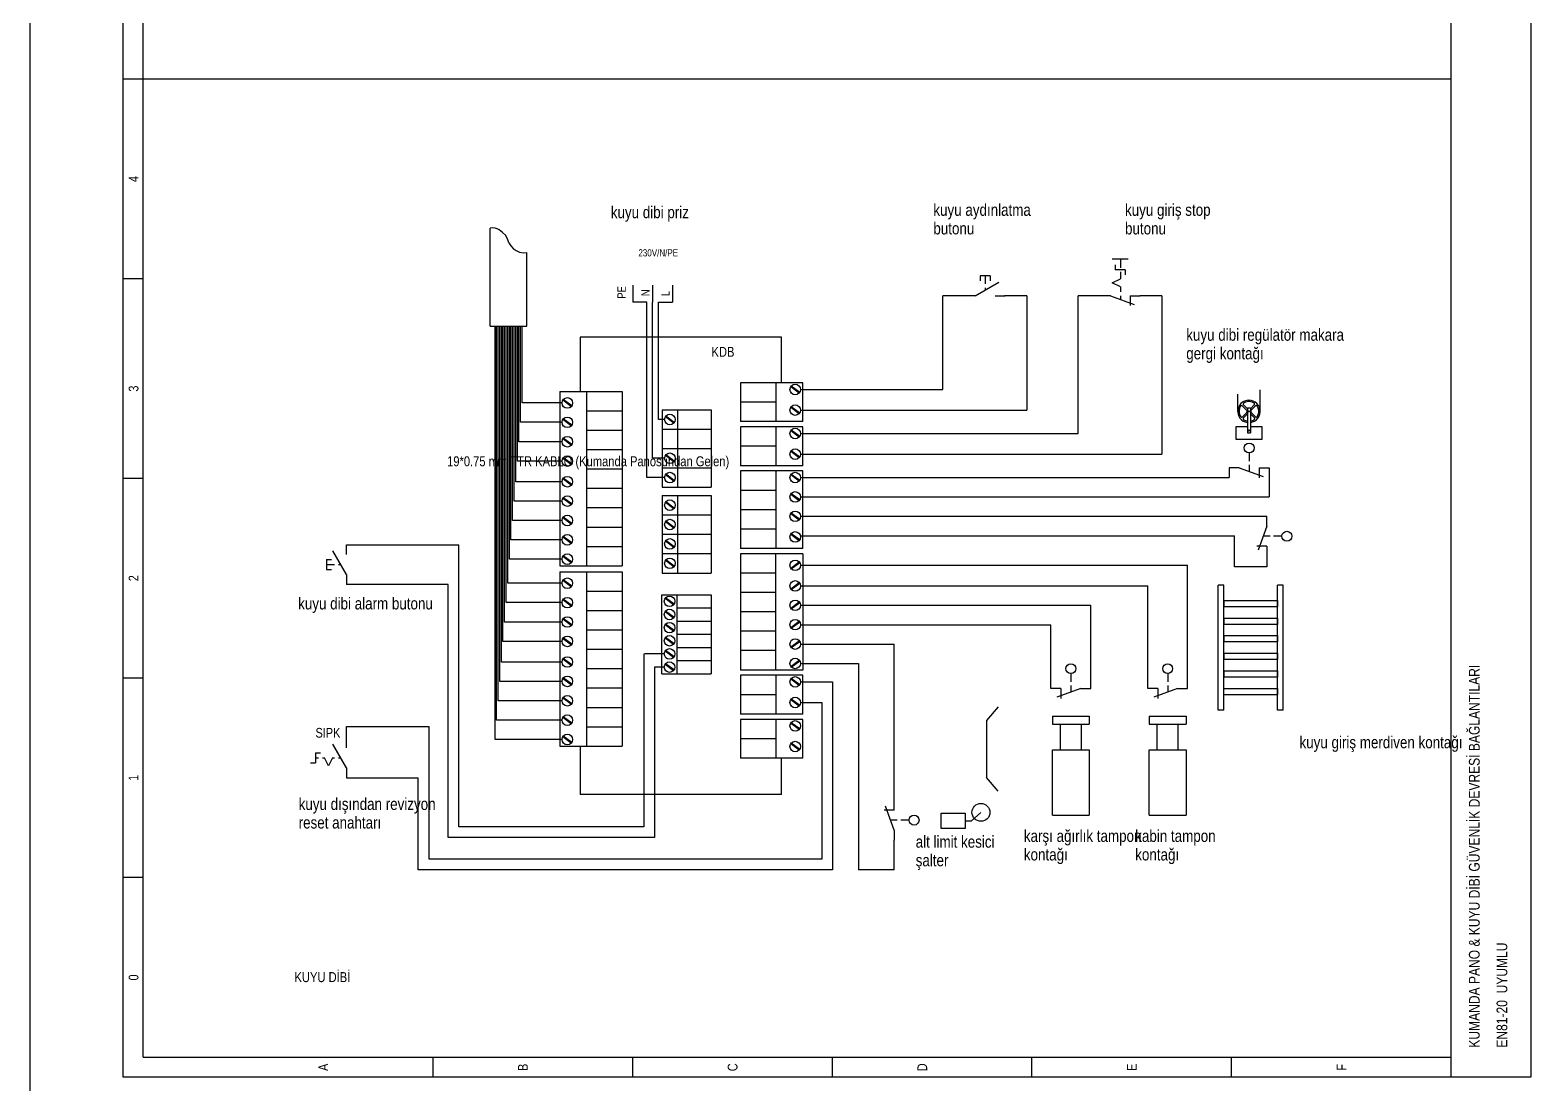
# Model space of a CAD drawing. Header units: centimetres. Extents: x 0 to 12847, y -30 to 2970.
# Drawn here: x 10732 to 11443, y 1971 to 2471 of the extents above; entities that cross this region are included whole.
import ezdxf
from ezdxf.enums import TextEntityAlignment as Align

# ---------------------------------------------------------------- set-up
doc = ezdxf.new("R2010")
doc.units = ezdxf.units.CM
for name, color, linetype in [('SCOTT-CERCEVE', 7, 'CONTINUOUS'), ('SCOTT-ELEKTRIK', 3, 'CONTINUOUS'), ('SCOTT-ELEKTRIK-YAZI', 4, 'CONTINUOUS')]:
    doc.layers.add(name, color=color, linetype=linetype)
doc.styles.get("Standard").update_dxf_attribs({"font": 'arial.ttf', "width": 0.8})

msp = doc.modelspace()

# ---------------------------------------------------------------- linework, layer by layer
at = {"layer": 'SCOTT-CERCEVE'}
msp.add_line((10731.6, 0), (10731.6, 2970), dxfattribs=at)
at = {"layer": 'SCOTT-ELEKTRIK'}
for p, q in [((10775.78, 1974.44), (10775.78, 2920.2)), ((10785.23, 1983.9), (10785.23, 2920.2)), ((11404.7, 1974.44), (11404.7, 2920.2)), ((11442.53, 2920.2), (11442.53, 1974.44)), ((10785.23, 2447.32), (10775.78, 2447.32)), ((11404.7, 2447.32), (10785.23, 2447.32)), ((10949.62, 2330.37), (10949.62, 2376.8)), ((10966.91, 2330.37), (10966.91, 2365.14)), ((11244.16, 2362.18), (11251.73, 2362.18)), ((11248.03, 2362.16), (11248.03, 2358)), ((11181.61, 2354.22), (11181.61, 2351.86)), ((11186.34, 2354.22), (11181.61, 2354.22)), ((11183.97, 2354.22), (11183.97, 2350.44)), ((11186.34, 2354.22), (11186.34, 2351.86)), ((11245.66, 2359.42), (11245.66, 2357.06)), ((11250.39, 2357.06), (11245.66, 2357.06)), ((11248.03, 2356.11), (11248.03, 2352.8)), ((11250.39, 2357.06), (11250.39, 2354.69)), ((10785.23, 2352.75), (10775.78, 2352.75)), ((11017.05, 2349.68), (11017.05, 2341.64)), ((11026.51, 2349.68), (11026.51, 2341.64)), ((11035.97, 2349.68), (11035.97, 2341.64)), ((11179.24, 2344.76), (11190.43, 2351.22)), ((11183.97, 2348.55), (11183.97, 2347.49)), ((11244.24, 2350.91), (11248.03, 2352.8)), ((11248.03, 2349.02), (11244.24, 2350.91)), ((11248.03, 2349.02), (11248.03, 2346.65)), ((11023.76, 2341.64), (11017.05, 2341.64)), ((11023.76, 2258.55), (11023.76, 2341.64)), ((11026.51, 2267.73), (11026.51, 2341.64)), ((11029.26, 2286.1), (11029.26, 2341.64)), ((11029.26, 2341.64), (11035.97, 2341.64)), ((11164.01, 2300.31), (11164.01, 2344.76)), ((11174.51, 2344.76), (11164.01, 2344.76)), ((11179.24, 2344.76), (11174.51, 2344.76)), ((11188.7, 2344.76), (11193.43, 2344.76)), ((11203.69, 2344.76), (11193.19, 2344.76)), ((11203.69, 2344.76), (11203.69, 2290.54)), ((11228.07, 2279.45), (11228.07, 2344.76)), ((11238.57, 2344.76), (11228.07, 2344.76)), ((11243.3, 2344.76), (11238.57, 2344.76)), ((11243.3, 2344.76), (11254.65, 2340.63)), ((11248.03, 2344.76), (11248.03, 2343.06)), ((11252.75, 2344.76), (11257.48, 2344.76)), ((11252.75, 2344.76), (11252.75, 2340.03)), ((11267.75, 2344.76), (11257.24, 2344.76)), ((11267.75, 2344.76), (11267.75, 2269.68)), ((10949.62, 2330.37), (10966.91, 2330.37)), ((10951.84, 2134.47), (10951.84, 2330.37)), ((10952.6, 2143.65), (10952.6, 2330.37)), ((10953.35, 2152.83), (10953.35, 2330.37)), ((10954.11, 2162.01), (10954.11, 2330.37)), ((10954.86, 2171.19), (10954.86, 2330.37)), ((10955.62, 2180.96), (10955.62, 2330.37)), ((10956.38, 2190.14), (10956.38, 2330.37)), ((10957.13, 2199.32), (10957.13, 2330.37)), ((10957.89, 2208.5), (10957.89, 2330.37)), ((10958.65, 2219.9), (10958.65, 2330.37)), ((10959.4, 2229.08), (10959.4, 2330.37)), ((10960.16, 2238.26), (10960.16, 2330.37)), ((10960.92, 2247.44), (10960.92, 2330.37)), ((10961.67, 2256.62), (10961.67, 2330.37)), ((10962.43, 2266.39), (10962.43, 2330.37)), ((10963.19, 2275.57), (10963.19, 2330.37)), ((10963.94, 2284.75), (10963.94, 2330.37)), ((10964.7, 2293.93), (10964.7, 2330.37)), ((11087.55, 2325.07), (10992.23, 2325.07)), ((10992.23, 2325.07), (10992.23, 2299.41)), ((11087.55, 2303.43), (11087.55, 2325.07)), ((11097.65, 2303.43), (11068.13, 2303.43)), ((11097.65, 2303.43), (11068.13, 2303.43)), ((11068.13, 2303.43), (11068.13, 2285.07)), ((11084.85, 2303.43), (11084.85, 2285.07)), ((11097.65, 2285.07), (11097.65, 2303.43)), ((10982.49, 2299.41), (10982.49, 2216.78)), ((10982.49, 2299.41), (11012.01, 2299.41)), ((10995.28, 2216.78), (10995.28, 2299.41)), ((11012.01, 2299.41), (11012.01, 2216.78)), ((11091.93, 2301.69), (11095.96, 2298.7)), ((11091.93, 2301.69), (11095.96, 2298.7)), ((11092.18, 2302), (11096.19, 2299.03)), ((11092.18, 2302), (11096.19, 2299.03)), ((11096.55, 2300.31), (11164.01, 2300.31)), ((11303.64, 2289.93), (11303.64, 2298.09)), ((11314.23, 2289.93), (11314.23, 2300.08)), ((10983.59, 2293.93), (10964.7, 2293.93)), ((10987.96, 2292.24), (10983.94, 2295.22)), ((10987.96, 2292.24), (10983.94, 2295.22)), ((10988.2, 2292.56), (10984.17, 2295.54)), ((10988.2, 2292.56), (10984.17, 2295.54)), ((10995.28, 2290.23), (11012.01, 2290.23)), ((10995.28, 2290.23), (11012.01, 2290.23)), ((11031.07, 2290.69), (11031.07, 2281.5)), ((11031.07, 2290.69), (11054.15, 2290.69)), ((11038.29, 2290.69), (11038.29, 2281.5)), ((11054.15, 2290.69), (11054.15, 2281.5)), ((11084.85, 2294.25), (11068.13, 2294.25)), ((11091.93, 2291.92), (11095.96, 2288.93)), ((11091.93, 2291.92), (11095.96, 2288.93)), ((11092.18, 2292.23), (11096.19, 2289.26)), ((11092.18, 2292.23), (11096.19, 2289.26)), ((11096.55, 2290.54), (11203.69, 2290.54)), ((11307.94, 2290.41), (11305.85, 2292.47)), ((11307.95, 2289.43), (11305.89, 2287.33)), ((11308.24, 2291.11), (11306.34, 2292.98)), ((11308.24, 2291.64), (11308.24, 2279.71)), ((11308.24, 2291.64), (11309.63, 2291.64)), ((11309.63, 2291.14), (11311.48, 2293.02)), ((11309.63, 2291.64), (11309.63, 2279.71)), ((11309.92, 2290.42), (11311.99, 2292.52)), ((11309.93, 2289.45), (11312.03, 2287.38)), ((10983.59, 2284.75), (10963.94, 2284.75)), ((10987.96, 2283.06), (10983.94, 2286.04)), ((10987.96, 2283.06), (10983.94, 2286.04)), ((10988.2, 2283.38), (10984.17, 2286.36)), ((10988.2, 2283.38), (10984.17, 2286.36)), ((11032.17, 2286.1), (11029.26, 2286.1)), ((11036.54, 2284.41), (11032.52, 2287.38)), ((11036.54, 2284.41), (11032.52, 2287.38)), ((11036.78, 2284.72), (11032.75, 2287.71)), ((11036.78, 2284.72), (11032.75, 2287.71)), ((11097.65, 2285.07), (11068.13, 2285.07)), ((11097.65, 2282.57), (11068.13, 2282.57)), ((11097.65, 2282.57), (11068.13, 2282.57)), ((11068.13, 2282.57), (11068.13, 2264.21)), ((11084.85, 2282.57), (11084.85, 2264.21)), ((11097.65, 2264.21), (11097.65, 2282.57)), ((11302.83, 2282.81), (11308.24, 2282.81)), ((11302.83, 2276.69), (11302.83, 2282.81)), ((11308.24, 2288.72), (11306.39, 2286.84)), ((11309.63, 2288.75), (11311.53, 2286.88)), ((11309.63, 2282.81), (11315.04, 2282.81)), ((11315.04, 2282.81), (11315.04, 2276.69)), ((10983.59, 2275.57), (10963.19, 2275.57)), ((10987.96, 2273.88), (10983.94, 2276.86)), ((10987.96, 2273.88), (10983.94, 2276.86)), ((10988.2, 2274.2), (10984.17, 2277.18)), ((10988.2, 2274.2), (10984.17, 2277.18)), ((10995.28, 2281.05), (11012.01, 2281.05)), ((10995.28, 2281.05), (11012.01, 2281.05)), ((11031.07, 2281.5), (11031.07, 2272.32)), ((11031.07, 2281.5), (11054.15, 2281.5)), ((11031.07, 2281.5), (11054.15, 2281.5)), ((11031.07, 2281.5), (11054.15, 2281.5)), ((11038.29, 2281.5), (11038.29, 2272.32)), ((11054.15, 2281.5), (11054.15, 2272.32)), ((11091.93, 2280.83), (11095.96, 2277.84)), ((11091.93, 2280.83), (11095.96, 2277.84)), ((11092.18, 2281.14), (11096.19, 2278.16)), ((11092.18, 2281.14), (11096.19, 2278.16)), ((11096.55, 2279.45), (11228.07, 2279.45)), ((11315.04, 2276.69), (11302.83, 2276.69)), ((11308.24, 2279.71), (11309.63, 2279.71)), ((10988.2, 2265.01), (10984.17, 2268)), ((10988.2, 2265.01), (10984.17, 2268)), ((10995.28, 2271.86), (11012.01, 2271.86)), ((10995.28, 2271.86), (11012.01, 2271.86)), ((11031.07, 2272.32), (11031.07, 2263.14)), ((11031.07, 2272.32), (11054.15, 2272.32)), ((11031.07, 2272.32), (11054.15, 2272.32)), ((11031.07, 2272.32), (11054.15, 2272.32)), ((11036.54, 2266.05), (11032.52, 2269.02)), ((11036.54, 2266.05), (11032.52, 2269.02)), ((11036.78, 2266.36), (11032.75, 2269.34)), ((11036.78, 2266.36), (11032.75, 2269.34)), ((11038.29, 2272.32), (11038.29, 2263.14)), ((11054.15, 2272.32), (11054.15, 2263.14)), ((11084.85, 2273.39), (11068.13, 2273.39)), ((11091.93, 2271.06), (11095.96, 2268.07)), ((11091.93, 2271.06), (11095.96, 2268.07)), ((11092.18, 2271.37), (11096.19, 2268.39)), ((11092.18, 2271.37), (11096.19, 2268.39)), ((11096.55, 2269.68), (11267.75, 2269.68)), ((11309.06, 2270.23), (11309.06, 2266.34)), ((10983.59, 2266.39), (10962.43, 2266.39)), ((10987.96, 2264.7), (10983.94, 2267.68)), ((10987.96, 2264.7), (10983.94, 2267.68)), ((10995.28, 2262.68), (11012.01, 2262.68)), ((11032.17, 2267.73), (11026.51, 2267.73)), ((11031.07, 2263.14), (11031.07, 2253.96)), ((11031.07, 2263.14), (11054.15, 2263.14)), ((11031.07, 2263.14), (11054.15, 2263.14)), ((11031.07, 2263.14), (11054.15, 2263.14)), ((11038.29, 2263.14), (11038.29, 2253.96)), ((11054.15, 2263.14), (11054.15, 2253.96)), ((11097.65, 2264.21), (11068.13, 2264.21)), ((11084.85, 2261.7), (11068.13, 2261.7)), ((11097.65, 2261.7), (11068.13, 2261.7)), ((11068.13, 2261.7), (11068.13, 2224.98)), ((11084.85, 2261.7), (11084.85, 2224.98)), ((11097.65, 2224.98), (11097.65, 2261.7)), ((11304.34, 2263.14), (11299.61, 2263.14)), ((11299.61, 2263.14), (11299.61, 2258.58)), ((11304.34, 2263.14), (11315.68, 2259.01)), ((11309.06, 2264.65), (11309.06, 2261.41)), ((11313.79, 2263.14), (11318.52, 2263.14)), ((11313.79, 2263.14), (11313.79, 2258.41)), ((11318.52, 2263.14), (11318.52, 2249.4)), ((10785.23, 2258.17), (10775.78, 2258.17)), ((10983.59, 2256.62), (10961.67, 2256.62)), ((10987.96, 2254.93), (10983.94, 2257.91)), ((10987.96, 2254.93), (10983.94, 2257.91)), ((10988.2, 2255.24), (10984.17, 2258.23)), ((10988.2, 2255.24), (10984.17, 2258.23)), ((11028.21, 2258.55), (11023.76, 2258.55)), ((11032.17, 2258.55), (11028.21, 2258.55)), ((11031.07, 2253.96), (11054.15, 2253.96)), ((11031.07, 2253.96), (11054.15, 2253.96)), ((11036.54, 2256.86), (11032.52, 2259.84)), ((11036.54, 2256.86), (11032.52, 2259.84)), ((11036.78, 2257.18), (11032.75, 2260.16)), ((11036.78, 2257.18), (11032.75, 2260.16)), ((11091.93, 2259.96), (11095.96, 2256.97)), ((11091.93, 2259.96), (11095.96, 2256.97)), ((11092.18, 2260.27), (11096.19, 2257.3)), ((11092.18, 2260.27), (11096.19, 2257.3)), ((11096.55, 2258.58), (11299.61, 2258.58)), ((10983.59, 2247.44), (10960.92, 2247.44)), ((10987.96, 2245.75), (10983.94, 2248.73)), ((10987.96, 2245.75), (10983.94, 2248.73)), ((10988.2, 2246.06), (10984.17, 2249.05)), ((10988.2, 2246.06), (10984.17, 2249.05)), ((10995.28, 2253.5), (11012.01, 2253.5)), ((10995.28, 2253.5), (11012.01, 2253.5)), ((11031.07, 2250.08), (11031.07, 2240.9)), ((11031.07, 2250.08), (11054.15, 2250.08)), ((11036.54, 2243.8), (11032.52, 2246.78)), ((11036.54, 2243.8), (11032.52, 2246.78)), ((11036.78, 2244.12), (11032.75, 2247.1)), ((11036.78, 2244.12), (11032.75, 2247.1)), ((11038.29, 2250.08), (11038.29, 2240.9)), ((11054.15, 2250.08), (11054.15, 2240.9)), ((11084.85, 2252.52), (11068.13, 2252.52)), ((11084.85, 2252.52), (11068.13, 2252.52)), ((11091.93, 2250.78), (11095.96, 2247.79)), ((11091.93, 2250.78), (11095.96, 2247.79)), ((11092.18, 2251.09), (11096.19, 2248.12)), ((11092.18, 2251.09), (11096.19, 2248.12)), ((11096.55, 2249.4), (11318.52, 2249.4)), ((10987.96, 2236.57), (10983.94, 2239.55)), ((10987.96, 2236.57), (10983.94, 2239.55)), ((10988.2, 2236.88), (10984.17, 2239.87)), ((10988.2, 2236.88), (10984.17, 2239.87)), ((10995.28, 2244.32), (11012.01, 2244.32)), ((10995.28, 2244.32), (11012.01, 2244.32)), ((11031.07, 2240.9), (11031.07, 2231.72)), ((11031.07, 2240.9), (11054.15, 2240.9)), ((11031.07, 2240.9), (11054.15, 2240.9)), ((11031.07, 2240.9), (11054.15, 2240.9)), ((11038.29, 2240.9), (11038.29, 2231.72)), ((11054.15, 2240.9), (11054.15, 2231.72)), ((11084.85, 2243.34), (11068.13, 2243.34)), ((11084.85, 2243.34), (11068.13, 2243.34)), ((11091.93, 2241.6), (11095.96, 2238.61)), ((11091.93, 2241.6), (11095.96, 2238.61)), ((11092.18, 2241.91), (11096.19, 2238.94)), ((11092.18, 2241.91), (11096.19, 2238.94)), ((11096.55, 2240.22), (11317.45, 2240.22)), ((11317.45, 2235.49), (11317.45, 2240.22)), ((10983.59, 2238.26), (10960.16, 2238.26)), ((10995.28, 2235.14), (11012.01, 2235.14)), ((10995.28, 2235.14), (11012.01, 2235.14)), ((11036.54, 2234.62), (11032.52, 2237.6)), ((11036.54, 2234.62), (11032.52, 2237.6)), ((11036.78, 2234.94), (11032.75, 2237.92)), ((11036.78, 2234.94), (11032.75, 2237.92)), ((11084.85, 2234.16), (11068.13, 2234.16)), ((11317.45, 2235.49), (11313.32, 2224.15)), ((10881.46, 2226.78), (10934.67, 2226.78)), ((10881.46, 2222.06), (10881.46, 2226.78)), ((10934.67, 2093.12), (10934.67, 2226.78)), ((10983.59, 2229.08), (10959.4, 2229.08)), ((10987.96, 2227.39), (10983.94, 2230.37)), ((10987.96, 2227.39), (10983.94, 2230.37)), ((10988.2, 2227.7), (10984.17, 2230.69)), ((10988.2, 2227.7), (10984.17, 2230.69)), ((10995.28, 2225.96), (11012.01, 2225.96)), ((10995.28, 2225.96), (11012.01, 2225.96)), ((11031.07, 2231.72), (11031.07, 2222.54)), ((11031.07, 2231.72), (11054.15, 2231.72)), ((11031.07, 2231.72), (11054.15, 2231.72)), ((11031.07, 2231.72), (11054.15, 2231.72)), ((11036.54, 2225.44), (11032.52, 2228.42)), ((11036.54, 2225.44), (11032.52, 2228.42)), ((11036.78, 2225.76), (11032.75, 2228.74)), ((11036.78, 2225.76), (11032.75, 2228.74)), ((11038.29, 2231.72), (11038.29, 2222.54)), ((11054.15, 2231.72), (11054.15, 2222.54)), ((11091.93, 2231.83), (11095.96, 2228.84)), ((11091.93, 2231.83), (11095.96, 2228.84)), ((11092.18, 2232.14), (11096.19, 2229.17)), ((11092.18, 2232.14), (11096.19, 2229.17)), ((11096.55, 2231.04), (11302.07, 2231.04)), ((11302.07, 2216.23), (11302.07, 2231.04)), ((11317.45, 2226.04), (11312.72, 2226.04)), ((11318.97, 2230.77), (11315.73, 2230.77)), ((11317.45, 2226.04), (11317.45, 2221.31)), ((11324.54, 2230.77), (11320.65, 2230.77)), ((10872, 2219.69), (10874.36, 2219.69)), ((10872, 2219.69), (10872, 2214.96)), ((10881.46, 2212.6), (10875, 2223.79)), ((10983.59, 2219.9), (10958.65, 2219.9)), ((10987.96, 2218.21), (10983.94, 2221.19)), ((10987.96, 2218.21), (10983.94, 2221.19)), ((10988.2, 2218.52), (10984.17, 2221.51)), ((10988.2, 2218.52), (10984.17, 2221.51)), ((11031.07, 2222.54), (11031.07, 2213.36)), ((11031.07, 2222.54), (11054.15, 2222.54)), ((11031.07, 2222.54), (11054.15, 2222.54)), ((11031.07, 2222.54), (11054.15, 2222.54)), ((11036.54, 2216.26), (11032.52, 2219.24)), ((11036.54, 2216.26), (11032.52, 2219.24)), ((11036.78, 2216.57), (11032.75, 2219.56)), ((11036.78, 2216.57), (11032.75, 2219.56)), ((11038.29, 2222.54), (11038.29, 2213.36)), ((11054.15, 2222.54), (11054.15, 2213.36)), ((11097.65, 2224.98), (11068.13, 2224.98)), ((11097.65, 2222.48), (11068.13, 2222.48)), ((11068.13, 2222.48), (11068.13, 2167.39)), ((11084.85, 2167.39), (11084.85, 2222.48)), ((11091.93, 2215.63), (11095.96, 2218.61)), ((11091.93, 2215.63), (11095.96, 2218.61)), ((11092.18, 2215.31), (11096.19, 2218.29)), ((11092.18, 2215.31), (11096.19, 2218.29)), ((11097.65, 2222.48), (11097.65, 2167.39)), ((11317.45, 2221.31), (11317.45, 2216.23)), ((10872, 2217.33), (10875.78, 2217.33)), ((10872, 2214.96), (10874.36, 2214.96)), ((10877.67, 2217.33), (10878.73, 2217.33)), ((10881.46, 2212.6), (10881.46, 2207.87)), ((10982.49, 2216.78), (11012.01, 2216.78)), ((10982.49, 2216.78), (11012.01, 2216.78)), ((10982.49, 2213.98), (10982.49, 2131.35)), ((10982.49, 2213.98), (11012.01, 2213.98)), ((10995.28, 2131.35), (10995.28, 2213.98)), ((11012.01, 2213.98), (11012.01, 2131.35)), ((11031.07, 2213.36), (11054.15, 2213.36)), ((11031.07, 2213.36), (11054.15, 2213.36)), ((11084.85, 2213.29), (11068.13, 2213.29)), ((11096.55, 2217), (11279.91, 2217)), ((11279.91, 2158.59), (11279.91, 2217)), ((11317.45, 2216.23), (11302.07, 2216.23)), ((10929.58, 2207.87), (10881.46, 2207.87)), ((10929.58, 2088.02), (10929.58, 2207.87)), ((10983.59, 2208.5), (10957.89, 2208.5)), ((10987.96, 2206.82), (10983.94, 2209.79)), ((10987.96, 2206.82), (10983.94, 2209.79)), ((10988.2, 2207.13), (10984.17, 2210.11)), ((10988.2, 2207.13), (10984.17, 2210.11)), ((10995.28, 2204.8), (11012.01, 2204.8)), ((10995.28, 2204.8), (11012.01, 2204.8)), ((11084.85, 2204.11), (11068.13, 2204.11)), ((11084.85, 2204.11), (11068.13, 2204.11)), ((11091.93, 2205.86), (11095.96, 2208.84)), ((11091.93, 2205.86), (11095.96, 2208.84)), ((11092.18, 2205.54), (11096.19, 2208.52)), ((11092.18, 2205.54), (11096.19, 2208.52)), ((11096.55, 2207.23), (11260.99, 2207.23)), ((11260.99, 2158.59), (11260.99, 2207.23)), ((11294.4, 2148.42), (11294.4, 2207.61)), ((11296.98, 2207.61), (11294.4, 2207.61)), ((11296.98, 2148.42), (11296.98, 2207.61)), ((11322.54, 2148.42), (11322.54, 2207.61)), ((11325.12, 2207.61), (11322.54, 2207.61)), ((11325.12, 2148.42), (11325.12, 2207.61)), ((10983.59, 2199.32), (10957.13, 2199.32)), ((10987.96, 2197.63), (10983.94, 2200.61)), ((10987.96, 2197.63), (10983.94, 2200.61)), ((10988.2, 2197.95), (10984.17, 2200.93)), ((10988.2, 2197.95), (10984.17, 2200.93)), ((11030.91, 2203.07), (11054.15, 2203.07)), ((11030.91, 2196.84), (11030.91, 2203.07)), ((11030.91, 2190.6), (11030.91, 2196.84)), ((11036.39, 2198.26), (11032.37, 2201.24)), ((11036.39, 2198.26), (11032.37, 2201.24)), ((11036.63, 2198.58), (11032.6, 2201.56)), ((11036.63, 2198.58), (11032.6, 2201.56)), ((11038.14, 2196.84), (11038.14, 2203.07)), ((11038.14, 2196.84), (11054.15, 2196.84)), ((11038.14, 2190.6), (11038.14, 2196.84)), ((11038.14, 2196.84), (11054.15, 2196.84)), ((11038.14, 2196.84), (11054.15, 2196.84)), ((11054.15, 2203.07), (11054.15, 2196.84)), ((11054.15, 2196.84), (11054.15, 2190.6)), ((11091.93, 2196.67), (11095.96, 2199.66)), ((11091.93, 2196.67), (11095.96, 2199.66)), ((11092.18, 2196.36), (11096.19, 2199.34)), ((11092.18, 2196.36), (11096.19, 2199.34)), ((11096.55, 2198.05), (11234.08, 2198.05)), ((11234.08, 2158.59), (11234.08, 2198.05)), ((11296.98, 2200.35), (11322.54, 2200.35)), ((11296.98, 2200.35), (11296.98, 2197.34)), ((11322.54, 2197.34), (11296.98, 2197.34)), ((11322.54, 2200.35), (11322.54, 2197.34)), ((10983.59, 2190.14), (10956.38, 2190.14)), ((10987.96, 2188.45), (10983.94, 2191.43)), ((10987.96, 2188.45), (10983.94, 2191.43)), ((10988.2, 2188.77), (10984.17, 2191.75)), ((10988.2, 2188.77), (10984.17, 2191.75)), ((10995.28, 2195.62), (11012.01, 2195.62)), ((10995.28, 2195.62), (11012.01, 2195.62)), ((11030.91, 2184.37), (11030.91, 2190.6)), ((11036.39, 2192.03), (11032.37, 2195.01)), ((11036.39, 2192.03), (11032.37, 2195.01)), ((11036.63, 2192.34), (11032.6, 2195.33)), ((11036.63, 2192.34), (11032.6, 2195.33)), ((11038.14, 2190.6), (11054.15, 2190.6)), ((11038.14, 2184.37), (11038.14, 2190.6)), ((11038.14, 2190.6), (11054.15, 2190.6)), ((11038.14, 2190.6), (11054.15, 2190.6)), ((11054.15, 2190.6), (11054.15, 2184.37)), ((11084.85, 2194.93), (11068.13, 2194.93)), ((11084.85, 2194.93), (11068.13, 2194.93)), ((11091.93, 2187.49), (11095.96, 2190.48)), ((11091.93, 2187.49), (11095.96, 2190.48)), ((11092.18, 2187.18), (11096.19, 2190.16)), ((11092.18, 2187.18), (11096.19, 2190.16)), ((11296.98, 2192.02), (11322.54, 2192.02)), ((11296.98, 2192.02), (11296.98, 2189.01)), ((11322.54, 2192.02), (11322.54, 2189.01)), ((10988.2, 2179.59), (10984.17, 2182.57)), ((10988.2, 2179.59), (10984.17, 2182.57)), ((10995.28, 2186.44), (11012.01, 2186.44)), ((10995.28, 2186.44), (11012.01, 2186.44)), ((11030.91, 2178.13), (11030.91, 2184.37)), ((11036.39, 2185.8), (11032.37, 2188.77)), ((11036.39, 2185.8), (11032.37, 2188.77)), ((11036.63, 2186.11), (11032.6, 2189.09)), ((11036.63, 2186.11), (11032.6, 2189.09)), ((11036.63, 2179.87), (11032.6, 2182.86)), ((11036.63, 2179.87), (11032.6, 2182.86)), ((11038.14, 2184.37), (11054.15, 2184.37)), ((11038.14, 2178.13), (11038.14, 2184.37)), ((11038.14, 2184.37), (11054.15, 2184.37)), ((11038.14, 2184.37), (11054.15, 2184.37)), ((11054.15, 2184.37), (11054.15, 2178.13)), ((11084.85, 2185.75), (11068.13, 2185.75)), ((11084.85, 2185.75), (11068.13, 2185.75)), ((11096.55, 2188.87), (11215.16, 2188.87)), ((11215.16, 2158.59), (11215.16, 2188.87)), ((11322.54, 2189.01), (11296.98, 2189.01)), ((11296.98, 2183.69), (11322.54, 2183.69)), ((11296.98, 2183.69), (11296.98, 2180.68)), ((11322.54, 2183.69), (11322.54, 2180.68)), ((10983.59, 2180.96), (10955.62, 2180.96)), ((10987.96, 2179.27), (10983.94, 2182.25)), ((10987.96, 2179.27), (10983.94, 2182.25)), ((10995.28, 2177.25), (11012.01, 2177.25)), ((11030.91, 2171.9), (11030.91, 2178.13)), ((11036.39, 2179.56), (11032.37, 2182.54)), ((11036.39, 2179.56), (11032.37, 2182.54)), ((11036.39, 2173.33), (11032.37, 2176.3)), ((11036.39, 2173.33), (11032.37, 2176.3)), ((11036.63, 2173.64), (11032.6, 2176.63)), ((11036.63, 2173.64), (11032.6, 2176.63)), ((11038.14, 2178.13), (11054.15, 2178.13)), ((11038.14, 2171.9), (11038.14, 2178.13)), ((11038.14, 2178.13), (11054.15, 2178.13)), ((11038.14, 2178.13), (11054.15, 2178.13)), ((11054.15, 2178.13), (11054.15, 2171.9)), ((11084.85, 2176.57), (11068.13, 2176.57)), ((11084.85, 2176.57), (11068.13, 2176.57)), ((11091.93, 2178.31), (11095.96, 2181.3)), ((11091.93, 2178.31), (11095.96, 2181.3)), ((11092.18, 2178), (11096.19, 2180.98)), ((11092.18, 2178), (11096.19, 2180.98)), ((11096.55, 2179.69), (11140.87, 2179.69)), ((11140.87, 2105.74), (11140.87, 2179.69)), ((11322.54, 2180.68), (11296.98, 2180.68)), ((10983.59, 2171.19), (10954.86, 2171.19)), ((10987.96, 2169.5), (10983.94, 2172.48)), ((10987.96, 2169.5), (10983.94, 2172.48)), ((10988.2, 2169.82), (10984.17, 2172.8)), ((10988.2, 2169.82), (10984.17, 2172.8)), ((11022.35, 2175.02), (11022.35, 2093.12)), ((11032.01, 2175.02), (11022.66, 2175.02)), ((11032.01, 2168.78), (11027.45, 2168.78)), ((11027.45, 2168.78), (11027.45, 2088.02)), ((11030.91, 2165.66), (11030.91, 2171.9)), ((11036.39, 2167.09), (11032.37, 2170.07)), ((11036.39, 2167.09), (11032.37, 2170.07)), ((11036.63, 2167.41), (11032.6, 2170.39)), ((11036.63, 2167.41), (11032.6, 2170.39)), ((11038.14, 2171.9), (11054.15, 2171.9)), ((11038.14, 2165.66), (11038.14, 2171.9)), ((11038.14, 2171.9), (11054.15, 2171.9)), ((11038.14, 2171.9), (11054.15, 2171.9)), ((11054.15, 2171.9), (11054.15, 2165.66)), ((11091.93, 2169.13), (11095.96, 2172.12)), ((11091.93, 2169.13), (11095.96, 2172.12)), ((11092.18, 2168.82), (11096.19, 2171.8)), ((11092.18, 2168.82), (11096.19, 2171.8)), ((11096.55, 2170.51), (11124.05, 2170.51)), ((11124.05, 2170.51), (11124.05, 2072.65)), ((11296.98, 2175.36), (11322.54, 2175.36)), ((11296.98, 2175.36), (11296.98, 2172.34)), ((11322.54, 2172.34), (11296.98, 2172.34)), ((11322.54, 2175.36), (11322.54, 2172.34)), ((10785.23, 2163.6), (10775.78, 2163.6)), ((10983.59, 2162.01), (10954.11, 2162.01)), ((10987.96, 2160.32), (10983.94, 2163.3)), ((10987.96, 2160.32), (10983.94, 2163.3)), ((10988.2, 2160.63), (10984.17, 2163.62)), ((10988.2, 2160.63), (10984.17, 2163.62)), ((10995.28, 2168.07), (11012.01, 2168.07)), ((10995.28, 2168.07), (11012.01, 2168.07)), ((11030.91, 2165.66), (11054.15, 2165.66)), ((11030.91, 2165.66), (11054.15, 2165.66)), ((11097.65, 2167.39), (11068.13, 2167.39)), ((11097.65, 2167.39), (11068.13, 2167.39)), ((11097.65, 2164.89), (11068.13, 2164.89)), ((11097.65, 2164.89), (11068.13, 2164.89)), ((11068.13, 2164.89), (11068.13, 2146.53)), ((11084.85, 2164.89), (11084.85, 2146.53)), ((11091.93, 2163.15), (11095.96, 2160.16)), ((11091.93, 2163.15), (11095.96, 2160.16)), ((11092.18, 2163.46), (11096.19, 2160.48)), ((11092.18, 2163.46), (11096.19, 2160.48)), ((11096.55, 2161.77), (11111.66, 2161.77)), ((11097.65, 2146.53), (11097.65, 2164.89)), ((11111.66, 2161.77), (11111.66, 2072.65)), ((11224.62, 2165.68), (11224.62, 2161.79)), ((11270.45, 2165.68), (11270.45, 2161.79)), ((11296.98, 2167.03), (11322.54, 2167.03)), ((11296.98, 2167.03), (11296.98, 2164.01)), ((11322.54, 2164.01), (11296.98, 2164.01)), ((11322.54, 2167.03), (11322.54, 2164.01)), ((10988.2, 2151.45), (10984.17, 2154.44)), ((10988.2, 2151.45), (10984.17, 2154.44)), ((10995.28, 2158.89), (11012.01, 2158.89)), ((10995.28, 2158.89), (11012.01, 2158.89)), ((11084.85, 2155.71), (11068.13, 2155.71)), ((11219.89, 2158.59), (11215.16, 2158.59)), ((11229.35, 2158.59), (11218, 2154.46)), ((11219.89, 2158.59), (11219.89, 2153.86)), ((11224.62, 2160.1), (11224.62, 2156.87)), ((11229.35, 2158.59), (11234.08, 2158.59)), ((11265.72, 2158.59), (11260.99, 2158.59)), ((11275.18, 2158.59), (11263.83, 2154.46)), ((11265.72, 2158.59), (11265.72, 2153.86)), ((11270.45, 2160.1), (11270.45, 2156.87)), ((11275.18, 2158.59), (11279.91, 2158.59)), ((11296.98, 2158.7), (11322.54, 2158.7)), ((11322.54, 2155.68), (11296.98, 2155.68)), ((11322.54, 2158.7), (11322.54, 2155.68)), ((10983.59, 2152.83), (10953.35, 2152.83)), ((10987.96, 2151.14), (10983.94, 2154.12)), ((10987.96, 2151.14), (10983.94, 2154.12)), ((10995.28, 2149.71), (11012.01, 2149.71)), ((10995.28, 2149.71), (11012.01, 2149.71)), ((11091.93, 2153.38), (11095.96, 2150.39)), ((11091.93, 2153.38), (11095.96, 2150.39)), ((11092.18, 2153.69), (11096.19, 2150.71)), ((11092.18, 2153.69), (11096.19, 2150.71)), ((11096.55, 2152), (11106.57, 2152)), ((11106.57, 2152), (11106.57, 2077.75)), ((11190.23, 2150.03), (11184.6, 2143.52)), ((11296.98, 2148.42), (11294.4, 2148.42)), ((11325.12, 2148.42), (11322.54, 2148.42)), ((10881.46, 2140.64), (10920.59, 2140.64)), ((10881.46, 2135.23), (10881.46, 2140.64)), ((10920.59, 2077.75), (10920.59, 2140.64)), ((10983.59, 2143.65), (10952.6, 2143.65)), ((10987.96, 2141.96), (10983.94, 2144.94)), ((10987.96, 2141.96), (10983.94, 2144.94)), ((10988.2, 2142.27), (10984.17, 2145.26)), ((10988.2, 2142.27), (10984.17, 2145.26)), ((10995.28, 2140.53), (11012.01, 2140.53)), ((10995.28, 2140.53), (11012.01, 2140.53)), ((11097.65, 2146.53), (11068.13, 2146.53)), ((11097.65, 2144.02), (11068.13, 2144.02)), ((11097.65, 2144.02), (11068.13, 2144.02)), ((11068.13, 2144.02), (11068.13, 2125.66)), ((11084.85, 2144.02), (11084.85, 2125.66)), ((11091.93, 2142.28), (11095.96, 2139.3)), ((11091.93, 2142.28), (11095.96, 2139.3)), ((11092.18, 2142.59), (11096.19, 2139.62)), ((11092.18, 2142.59), (11096.19, 2139.62)), ((11097.65, 2125.66), (11097.65, 2144.02)), ((11184.6, 2143.52), (11184.6, 2116.52)), ((11215.91, 2145.57), (11233.33, 2145.57)), ((11215.91, 2145.57), (11215.91, 2141.76)), ((11215.91, 2141.76), (11233.33, 2141.76)), ((11219.67, 2129.65), (11219.67, 2141.76)), ((11229.57, 2129.65), (11229.57, 2141.76)), ((11233.33, 2145.57), (11233.33, 2141.76)), ((11261.74, 2145.57), (11279.15, 2145.57)), ((11261.74, 2145.57), (11261.74, 2141.76)), ((11261.74, 2141.76), (11279.15, 2141.76)), ((11265.5, 2129.65), (11265.5, 2141.76)), ((11275.4, 2129.65), (11275.4, 2141.76)), ((11279.15, 2145.57), (11279.15, 2141.76)), ((10881.46, 2130.5), (10881.46, 2135.23)), ((10983.59, 2134.47), (10951.84, 2134.47)), ((10987.96, 2132.78), (10983.94, 2135.76)), ((10987.96, 2132.78), (10983.94, 2135.76)), ((10988.2, 2133.09), (10984.17, 2136.08)), ((10988.2, 2133.09), (10984.17, 2136.08)), ((11084.85, 2134.84), (11068.13, 2134.84)), ((11092.18, 2132.82), (11096.19, 2129.85)), ((11092.18, 2132.82), (11096.19, 2129.85)), ((10866.8, 2128.14), (10869.16, 2128.14)), ((10866.8, 2128.14), (10866.8, 2123.41)), ((10866.8, 2125.77), (10868.22, 2125.77)), ((10870.11, 2125.77), (10871.05, 2125.77)), ((10872.94, 2121.99), (10871.05, 2125.77)), ((10874.84, 2125.77), (10872.94, 2121.99)), ((10874.84, 2125.77), (10875.78, 2125.77)), ((10881.46, 2121.05), (10875, 2132.23)), ((10877.67, 2125.77), (10878.73, 2125.77)), ((10982.49, 2131.35), (11012.01, 2131.35)), ((10982.49, 2131.35), (11012.01, 2131.35)), ((10992.23, 2131.35), (10992.23, 2108.45)), ((11091.93, 2132.51), (11095.96, 2129.52)), ((11091.93, 2132.51), (11095.96, 2129.52)), ((11215.91, 2098.66), (11215.91, 2129.65)), ((11215.91, 2129.65), (11233.33, 2129.65)), ((11233.33, 2129.65), (11233.33, 2098.66)), ((11261.74, 2098.66), (11261.74, 2129.65)), ((11261.74, 2129.65), (11279.15, 2129.65)), ((11279.15, 2129.65), (11279.15, 2098.66)), ((10864.43, 2123.41), (10866.8, 2123.41)), ((10881.46, 2121.05), (10881.46, 2116.32)), ((11097.65, 2125.66), (11068.13, 2125.66)), ((11087.55, 2108.45), (11087.55, 2125.66)), ((10881.46, 2116.32), (10915.49, 2116.32)), ((10915.49, 2072.65), (10915.49, 2116.32)), ((11190.23, 2110.02), (11184.6, 2116.52)), ((11087.55, 2108.45), (10992.23, 2108.45)), ((11140.87, 2101.01), (11140.87, 2105.74)), ((11140.87, 2101.01), (11136.14, 2101.01)), ((11140.87, 2091.55), (11136.74, 2102.9)), ((11163.1, 2099.57), (11174.51, 2099.57)), ((11163.1, 2092.38), (11163.1, 2099.57)), ((11174.51, 2099.57), (11174.51, 2092.38)), ((11177.54, 2095.97), (11182, 2099.94)), ((11215.91, 2098.66), (11233.33, 2098.66)), ((11261.74, 2098.66), (11279.15, 2098.66)), ((11022.35, 2093.12), (10934.67, 2093.12)), ((11142.38, 2096.28), (11139.15, 2096.28)), ((11140.87, 2091.55), (11140.87, 2086.82)), ((11147.96, 2096.28), (11144.07, 2096.28)), ((11174.51, 2092.38), (11163.1, 2092.38)), ((11174.51, 2095.97), (11177.54, 2095.97)), ((11027.45, 2088.02), (10929.58, 2088.02)), ((11140.87, 2072.65), (11140.87, 2086.82)), ((11106.57, 2077.75), (10920.59, 2077.75)), ((10785.23, 2069.02), (10775.78, 2069.02)), ((11111.66, 2072.65), (10915.49, 2072.65)), ((11140.87, 2072.65), (11124.05, 2072.65)), ((10785.23, 1983.9), (11404.7, 1983.9)), ((10922.37, 1983.9), (10922.37, 1974.44)), ((11016.94, 1983.9), (11016.94, 1974.44)), ((11111.52, 1983.9), (11111.52, 1974.44)), ((11206.09, 1974.44), (11206.09, 1983.9)), ((11300.67, 1974.44), (11300.67, 1983.9)), ((11442.53, 1974.44), (10775.78, 1974.44))]:
    msp.add_line(p, q, dxfattribs=at)
for points in [[(10953.89, 2375.9), (10952.91, 2376.45), (10951.85, 2376.79), (10950.74, 2376.91), (10949.62, 2376.8)], [(10958.41, 2369.87), (10957.77, 2371.7), (10956.77, 2373.35), (10955.46, 2374.77), (10953.89, 2375.9)], [(10958.41, 2369.87), (10959.29, 2368.38), (10960.47, 2367.11), (10961.88, 2366.11), (10963.48, 2365.43), (10965.18, 2365.11), (10966.91, 2365.14)], [(11309.63, 2284.66), (11310.67, 2284.91), (11311.63, 2285.35), (11312.49, 2285.98), (11313.2, 2286.77), (11313.75, 2287.68), (11314.1, 2288.69), (11314.24, 2289.74), (11314.17, 2290.8), (11313.89, 2291.83), (11313.41, 2292.78), (11312.75, 2293.61), (11311.94, 2294.3), (11311.01, 2294.81), (11309.99, 2295.13), (11308.94, 2295.24), (11307.88, 2295.13), (11306.86, 2294.81), (11305.93, 2294.3), (11305.12, 2293.61), (11304.46, 2292.78), (11303.98, 2291.83), (11303.7, 2290.8), (11303.63, 2289.74), (11303.77, 2288.69), (11304.12, 2287.68), (11304.67, 2286.77), (11305.38, 2285.98), (11306.24, 2285.35), (11307.21, 2284.91), (11308.24, 2284.66)], [(11305, 2292.43), (11304.53, 2291.47), (11304.29, 2290.43), (11304.3, 2289.36), (11304.55, 2288.32), (11305.03, 2287.37)], [(11305.85, 2292.47), (11305.75, 2292.55), (11305.65, 2292.6), (11305.53, 2292.63), (11305.41, 2292.64), (11305.29, 2292.62), (11305.18, 2292.58), (11305.08, 2292.51), (11305, 2292.43)], [(11306.38, 2293.83), (11306.3, 2293.74), (11306.23, 2293.64), (11306.19, 2293.53), (11306.17, 2293.41), (11306.18, 2293.29), (11306.21, 2293.18), (11306.27, 2293.07), (11306.34, 2292.98)], [(11311.44, 2293.87), (11310.48, 2294.33), (11309.44, 2294.57), (11308.37, 2294.56), (11307.33, 2294.31), (11306.38, 2293.83)], [(11307.98, 2290.31), (11307.93, 2290.12), (11307.91, 2289.92), (11307.93, 2289.72), (11307.99, 2289.53)], [(11307.98, 2290.31), (11307.98, 2290.33), (11307.97, 2290.36), (11307.96, 2290.39), (11307.94, 2290.41)], [(11307.95, 2289.43), (11307.97, 2289.45), (11307.98, 2289.48), (11307.99, 2289.51), (11307.99, 2289.53)], [(11307.98, 2289.54), (11307.98, 2289.54), (11307.98, 2289.54), (11307.98, 2289.54), (11307.98, 2289.54)], [(11309.92, 2290.42), (11309.9, 2290.4), (11309.89, 2290.37), (11309.89, 2290.35), (11309.89, 2290.32)], [(11309.89, 2289.55), (11309.95, 2289.74), (11309.96, 2289.93), (11309.94, 2290.13), (11309.89, 2290.32)], [(11309.89, 2289.55), (11309.89, 2289.52), (11309.9, 2289.49), (11309.91, 2289.47), (11309.93, 2289.45)], [(11311.48, 2293.02), (11311.56, 2293.11), (11311.61, 2293.22), (11311.64, 2293.33), (11311.65, 2293.45), (11311.63, 2293.57), (11311.59, 2293.68), (11311.52, 2293.78), (11311.44, 2293.87)], [(11312.84, 2292.48), (11312.75, 2292.57), (11312.65, 2292.63), (11312.54, 2292.67), (11312.42, 2292.69), (11312.3, 2292.68), (11312.19, 2292.65), (11312.08, 2292.6), (11311.99, 2292.52)], [(11312.88, 2287.43), (11313.34, 2288.39), (11313.58, 2289.43), (11313.57, 2290.49), (11313.32, 2291.53), (11312.84, 2292.48)], [(11305.03, 2287.37), (11305.12, 2287.29), (11305.22, 2287.22), (11305.33, 2287.18), (11305.45, 2287.16), (11305.57, 2287.17), (11305.69, 2287.2), (11305.79, 2287.26), (11305.89, 2287.33)], [(11306.39, 2286.84), (11306.31, 2286.74), (11306.26, 2286.64), (11306.23, 2286.52), (11306.22, 2286.4), (11306.24, 2286.28), (11306.29, 2286.17), (11306.35, 2286.07), (11306.44, 2285.99)], [(11306.44, 2285.99), (11306.86, 2285.75), (11307.3, 2285.55), (11307.77, 2285.41), (11308.24, 2285.31)], [(11309.63, 2285.31), (11310.12, 2285.41), (11310.6, 2285.57), (11311.06, 2285.77), (11311.49, 2286.02)], [(11311.49, 2286.02), (11311.58, 2286.11), (11311.64, 2286.21), (11311.68, 2286.32), (11311.7, 2286.44), (11311.69, 2286.56), (11311.66, 2286.68), (11311.61, 2286.78), (11311.53, 2286.88)], [(11312.03, 2287.38), (11312.12, 2287.3), (11312.23, 2287.25), (11312.34, 2287.22), (11312.46, 2287.21), (11312.58, 2287.23), (11312.69, 2287.28), (11312.79, 2287.34), (11312.88, 2287.43)]]:
    msp.add_lwpolyline(points, dxfattribs=at)
for centre, radius in [((10986.1, 2293.93), 2.51), ((11094.04, 2300.31), 2.51), ((11094.04, 2290.54), 2.51), ((11308.94, 2289.93), 0.244), ((10986.1, 2284.75), 2.51), ((11034.68, 2286.1), 2.51), ((10986.1, 2275.57), 2.51), ((11094.04, 2279.45), 2.51), ((11308.94, 2280.9), 0.279), ((10986.1, 2266.39), 2.51), ((11034.68, 2267.73), 2.51), ((11094.04, 2269.68), 2.51), ((11309.06, 2272.59), 2.36), ((11034.68, 2258.55), 2.51), ((11094.04, 2258.58), 2.51), ((10986.1, 2256.62), 2.51), ((10986.1, 2247.44), 2.51), ((11034.68, 2245.49), 2.51), ((11094.04, 2249.4), 2.51), ((10986.1, 2238.26), 2.51), ((11094.04, 2240.22), 2.51), ((11034.68, 2236.31), 2.51), ((11094.04, 2230.45), 2.51), ((11326.91, 2230.77), 2.36), ((10986.1, 2229.08), 2.51), ((11034.68, 2227.13), 2.51), ((10986.1, 2219.9), 2.51), ((11034.68, 2217.95), 2.51), ((11094.04, 2217), 2.51), ((10986.1, 2208.5), 2.51), ((11094.04, 2207.23), 2.51), ((10986.1, 2199.32), 2.51), ((11034.53, 2199.95), 2.51), ((11094.04, 2198.05), 2.51), ((10986.1, 2190.14), 2.51), ((11034.53, 2193.72), 2.51), ((11034.53, 2187.48), 2.51), ((11094.04, 2188.87), 2.51), ((10986.1, 2180.96), 2.51), ((11034.53, 2181.25), 2.51), ((11034.53, 2175.02), 2.51), ((11094.04, 2179.69), 2.51), ((10986.1, 2171.19), 2.51), ((11034.53, 2168.78), 2.51), ((11094.04, 2170.51), 2.51), ((11224.62, 2168.04), 2.36), ((11270.45, 2168.04), 2.36), ((10986.1, 2162.01), 2.51), ((11094.04, 2161.77), 2.51), ((10986.1, 2152.83), 2.51), ((11094.04, 2152), 2.51), ((10986.1, 2143.65), 2.51), ((11094.04, 2140.91), 2.51), ((10986.1, 2134.47), 2.51), ((11094.04, 2131.13), 2.51), ((11150.33, 2096.28), 2.36), ((11182, 2099.94), 4.23)]:
    msp.add_circle(centre, radius, dxfattribs=at)

# ---------------------------------------------------------------- texts
at = {"layer": 'SCOTT-ELEKTRIK-YAZI', "width": 0.8}
for s, p in [('4', (10782.96, 2400.03)), ('3', (10782.96, 2300.73)), ('2', (10782.96, 2210.88)), ('1', (10782.96, 2116.31)), ('0', (10782.96, 2021.73)), ('A', (10872.81, 1979.17)), ('B', (10967.39, 1979.17)), ('C', (11066.69, 1979.17)), ('D', (11156.54, 1979.17)), ('E', (11255.84, 1979.17)), ('F', (11355.15, 1979.17))]:
    msp.add_text(s, height=4.63, rotation=90, dxfattribs=at).set_placement(p, align=Align.CENTER)
for s, height, p in [('kuyu dibi priz', 5.6745, (11006.69, 2387.15)), ('kuyu aydınlatma', 5.6745, (11159.47, 2388.26)), ('kuyu giriş stop', 5.6745, (11250.25, 2388.26)), ('butonu', 5.675, (11159.47, 2379.46)), ('butonu', 5.675, (11250.25, 2379.46)), ('kuyu dibi regülatör makara', 5.6745, (11279.26, 2329.07)), ('KDB', 4.729, (11054.39, 2320.52)), ('gergi kontağı', 5.6745, (11279.26, 2320.27)), ('19*0.75 mm TTR KABLO (Kumanda Panosundan Gelen)', 4.7288, (10929.15, 2268.66)), ('kuyu dibi alarm butonu', 5.6745, (10858.61, 2201.77)), ('kuyu giriş merdiven kontağı', 5.6745, (11332.9, 2136)), ('kuyu dışından revizyon', 5.6745, (10858.84, 2106.76)), ('reset anahtarı', 5.6745, (10858.84, 2097.97)), ('karşı ağırlık tampon', 5.6745, (11202.34, 2091.63)), ('kabin tampon', 5.6745, (11255.09, 2091.63)), ('alt limit kesici', 5.6745, (11151.1, 2088.89)), ('kontağı', 5.675, (11202.34, 2082.83)), ('kontağı', 5.675, (11255.09, 2082.83)), ('şalter', 5.675, (11151.1, 2080.09)), ('KUYU DİBİ', 4.729, (10856.86, 2024.26))]:
    msp.add_text(s, height=height, dxfattribs=at).set_placement(p, align=Align.TOP_LEFT)
for s, height, p in [('230V/N/PE', 3.405, (11038.57, 2363.36)), ('SIPK', 4.634, (10878.62, 2135.33))]:
    msp.add_text(s, height=height, dxfattribs=at).set_placement(p, align=Align.RIGHT)
for s, height, p in [('PE', 3.972, (11013.78, 2343.37)), ('N', 3.97, (11025.13, 2344.56)), ('L', 3.97, (11034.59, 2344.56)), ('KUMANDA PANO & KUYU DİBİ GÜVENLİK DEVRESİ BAĞLANTILARI', 5.1071, (11418.24, 1988.48)), ('EN81-20  UYUMLU', 5.1071, (11431.33, 1988.48))]:
    msp.add_text(s, height=height, rotation=90, dxfattribs=at).set_placement(p)

doc.saveas('drawing.dxf')
